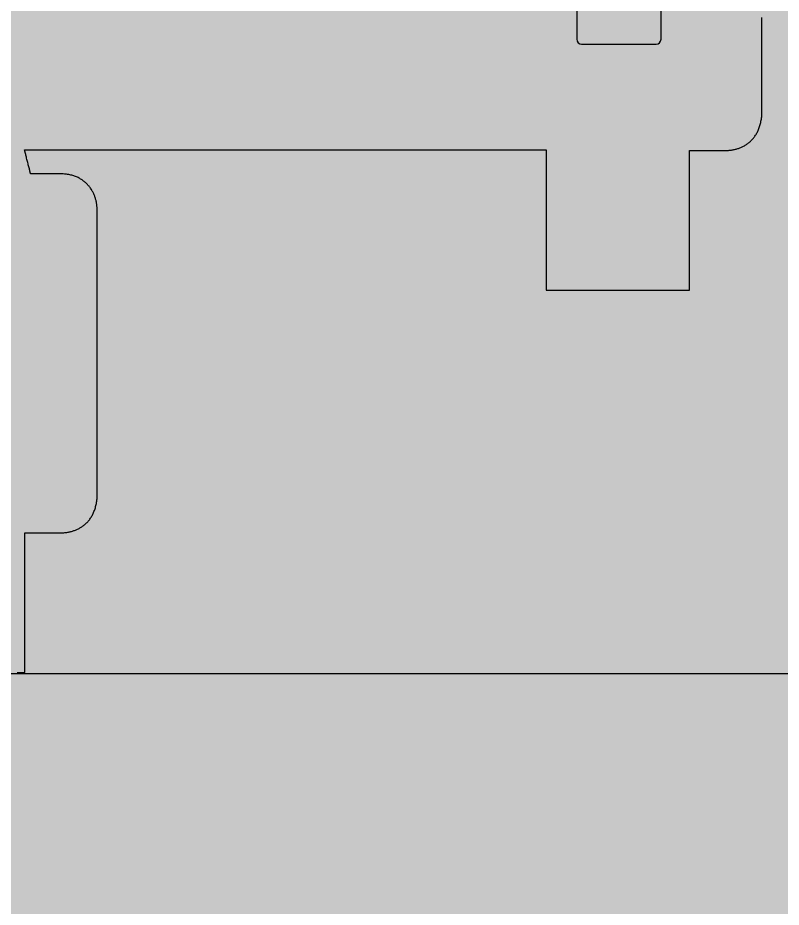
# Model space of a CAD drawing. Header units: millimetres. Extents: x 270.5 to 330.6, y -5.3 to 60.6.
# Drawn here: x 296.02 to 310.16, y 11.16 to 27.62 of the extents above; entities that cross this region are included whole.
import ezdxf

# ---------------------------------------------------------------- set-up
doc = ezdxf.new("R2010")
doc.units = ezdxf.units.MM
doc.layers.add('GSCOLORFILL', color=3, linetype='Continuous', lineweight=0)
doc.layers.add('GSDIMS', color=1, linetype='Continuous', lineweight=0)
for name, color, linetype in [('L18', 4, 'Continuous'), ('L25', 1, 'Continuous'), ('Layer 1', 7, 'Continuous'), ('Red Layer TWO', 240, 'Continuous'), ('Wipeout Frame & Hatch Boundary', 153, 'Continuous')]:
    doc.layers.add(name, color=color, linetype=linetype)

# ---------------------------------------------------------------- blocks, each defined once
blk = doc.blocks.new('*U3')
at = {"layer": 'GSCOLORFILL', "true_color": 0xfedb00, "transparency": 33554687}
blk.add_hatch(color=40, dxfattribs=at).paths.add_polyline_path([(-300, -300), (300, -300), (300, 300), (-300, 300)])
blk = doc.blocks.new('3 Stacked Cars')
at = {"layer": 'Red Layer TWO'}
h = blk.add_hatch(color=256, dxfattribs=at)
h.dxf.hatch_style = 1
edge = h.paths.add_edge_path()
edge.add_spline(control_points=[(-304.8, -121.07), (-304.8, -121.07), (-304.8, -96.21), (-304.8, -96.21), (-304.8, -96.21), (-304.8, -95.71), (-305.2, -95.31), (-305.69, -95.31)], knot_values=[0.666668, 0.666668, 0.666668, 0.666668, 0.777778, 0.777778, 0.777778, 0.777778, 1, 1, 1, 1], degree=3, periodic=0)
edge.add_spline(control_points=[(-305.69, -95.31), (-305.69, -95.31), (-309.14, -95.31), (-312.59, -95.31)], knot_values=[0, 0, 0, 0, 0.055556, 0.055556, 0.055556, 0.055556], degree=3, periodic=0)
edge.add_spline(control_points=[(-312.59, -95.31), (-316.05, -95.31), (-319.5, -95.31), (-319.5, -95.31), (-319.5, -95.31), (-319.5, -95.31), (-319.5, -95.31), (-319.5, -95.31)], knot_values=[0.055556, 0.055556, 0.055556, 0.055556, 0.111111, 0.111111, 0.111111, 0.111111, 0.111112, 0.111112, 0.111112, 0.111112], degree=3, periodic=0)
edge.add_spline(control_points=[(-319.5, -95.31), (-319.99, -95.31), (-320.39, -95.71), (-320.39, -96.21), (-320.39, -96.21), (-320.39, -96.21), (-320.39, -96.21), (-320.39, -96.21)], knot_values=[0.111112, 0.111112, 0.111112, 0.111112, 0.222222, 0.222222, 0.222222, 0.222222, 0.222223, 0.222223, 0.222223, 0.222223], degree=3, periodic=0)
edge.add_spline(control_points=[(-320.39, -96.21), (-320.39, -96.21), (-320.39, -121.07), (-320.39, -121.07), (-320.39, -121.07), (-320.39, -121.07), (-320.39, -121.07), (-320.39, -121.07)], knot_values=[0.222223, 0.222223, 0.222223, 0.222223, 0.333333, 0.333333, 0.333333, 0.333333, 0.333334, 0.333334, 0.333334, 0.333334], degree=3, periodic=0)
edge.add_spline(control_points=[(-320.39, -121.07), (-320.39, -121.56), (-319.99, -121.96), (-319.5, -121.96), (-319.5, -121.96), (-319.5, -121.96), (-319.5, -121.96), (-319.5, -121.96)], knot_values=[0.333334, 0.333334, 0.333334, 0.333334, 0.444444, 0.444444, 0.444444, 0.444444, 0.444446, 0.444446, 0.444446, 0.444446], degree=3, periodic=0)
edge.add_spline(control_points=[(-319.5, -121.96), (-319.5, -121.96), (-305.69, -121.96), (-305.69, -121.96), (-305.69, -121.96), (-305.69, -121.96), (-305.69, -121.96), (-305.69, -121.96)], knot_values=[0.444446, 0.444446, 0.444446, 0.444446, 0.555556, 0.555556, 0.555556, 0.555556, 0.555557, 0.555557, 0.555557, 0.555557], degree=3, periodic=0)
edge.add_spline(control_points=[(-305.69, -121.96), (-305.2, -121.96), (-304.8, -121.56), (-304.8, -121.07), (-304.8, -121.07), (-304.8, -121.07), (-304.8, -121.07), (-304.8, -121.07)], knot_values=[0.555557, 0.555557, 0.555557, 0.555557, 0.666667, 0.666667, 0.666667, 0.666667, 0.666668, 0.666668, 0.666668, 0.666668], degree=3, periodic=0)
edge = h.paths.add_edge_path()
edge.add_spline(control_points=[(-171.96, -121.07), (-171.96, -121.07), (-171.96, -121.07), (-171.96, -121.07), (-171.96, -121.07), (-171.96, -121.07), (-171.96, -96.21), (-171.96, -96.21)], knot_values=[0.222223, 0.222223, 0.222223, 0.222223, 0.222224, 0.222224, 0.222224, 0.222224, 0.333334, 0.333334, 0.333334, 0.333334], degree=3, periodic=0)
edge.add_spline(control_points=[(-171.96, -96.21), (-171.96, -96.21), (-171.96, -96.21), (-171.96, -96.21), (-171.96, -96.21), (-171.96, -95.71), (-172.36, -95.31), (-172.86, -95.31)], knot_values=[0.111112, 0.111112, 0.111112, 0.111112, 0.111113, 0.111113, 0.111113, 0.111113, 0.222223, 0.222223, 0.222223, 0.222223], degree=3, periodic=0)
edge.add_spline(control_points=[(-172.86, -95.31), (-172.86, -95.31), (-172.86, -95.31), (-172.86, -95.31), (-172.86, -95.31), (-172.86, -95.31), (-176.31, -95.31), (-179.76, -95.31)], knot_values=[0.055556, 0.055556, 0.055556, 0.055556, 0.055557, 0.055557, 0.055557, 0.055557, 0.111112, 0.111112, 0.111112, 0.111112], degree=3, periodic=0)
edge.add_spline(control_points=[(-179.76, -95.31), (-183.21, -95.31), (-186.66, -95.31), (-186.66, -95.31)], knot_values=[0, 0, 0, 0, 0.055556, 0.055556, 0.055556, 0.055556], degree=3, periodic=0)
edge.add_spline(control_points=[(-186.66, -95.31), (-187.15, -95.31), (-187.56, -95.71), (-187.56, -96.21), (-187.56, -96.21), (-187.56, -96.21), (-187.56, -121.07), (-187.56, -121.07)], knot_values=[0.666668, 0.666668, 0.666668, 0.666668, 0.88889, 0.88889, 0.88889, 0.88889, 1, 1, 1, 1], degree=3, periodic=0)
edge.add_spline(control_points=[(-187.56, -121.07), (-187.56, -121.07), (-187.56, -121.07), (-187.56, -121.07), (-187.56, -121.07), (-187.56, -121.56), (-187.15, -121.96), (-186.66, -121.96)], knot_values=[0.555557, 0.555557, 0.555557, 0.555557, 0.555558, 0.555558, 0.555558, 0.555558, 0.666668, 0.666668, 0.666668, 0.666668], degree=3, periodic=0)
edge.add_spline(control_points=[(-186.66, -121.96), (-186.66, -121.96), (-186.66, -121.96), (-186.66, -121.96), (-186.66, -121.96), (-186.66, -121.96), (-172.86, -121.96), (-172.86, -121.96)], knot_values=[0.444446, 0.444446, 0.444446, 0.444446, 0.444447, 0.444447, 0.444447, 0.444447, 0.555557, 0.555557, 0.555557, 0.555557], degree=3, periodic=0)
edge.add_spline(control_points=[(-172.86, -121.96), (-172.86, -121.96), (-172.86, -121.96), (-172.86, -121.96), (-172.86, -121.96), (-172.36, -121.96), (-171.96, -121.56), (-171.96, -121.07)], knot_values=[0.333334, 0.333334, 0.333334, 0.333334, 0.333336, 0.333336, 0.333336, 0.333336, 0.444446, 0.444446, 0.444446, 0.444446], degree=3, periodic=0)
edge = h.paths.add_edge_path()
edge.add_spline(control_points=[(-48.87, -50.3), (-48.87, -50.3), (-48.87, -50.3), (-48.87, -50.3), (-48.87, -50.3), (-48.87, -50.3), (-48.87, -25.43), (-48.87, -25.43)], knot_values=[0.222223, 0.222223, 0.222223, 0.222223, 0.222224, 0.222224, 0.222224, 0.222224, 0.333334, 0.333334, 0.333334, 0.333334], degree=3, periodic=0)
edge.add_spline(control_points=[(-48.87, -25.43), (-48.87, -25.43), (-48.87, -25.43), (-48.87, -25.43), (-48.87, -25.43), (-48.87, -24.94), (-49.27, -24.54), (-49.77, -24.54)], knot_values=[0.111112, 0.111112, 0.111112, 0.111112, 0.111113, 0.111113, 0.111113, 0.111113, 0.222223, 0.222223, 0.222223, 0.222223], degree=3, periodic=0)
edge.add_spline(control_points=[(-49.77, -24.54), (-49.77, -24.54), (-49.77, -24.54), (-49.77, -24.54), (-49.77, -24.54), (-49.77, -24.54), (-53.22, -24.54), (-56.67, -24.54)], knot_values=[0.055556, 0.055556, 0.055556, 0.055556, 0.055557, 0.055557, 0.055557, 0.055557, 0.111112, 0.111112, 0.111112, 0.111112], degree=3, periodic=0)
edge.add_spline(control_points=[(-56.67, -24.54), (-60.12, -24.54), (-63.57, -24.54), (-63.57, -24.54)], knot_values=[0, 0, 0, 0, 0.055556, 0.055556, 0.055556, 0.055556], degree=3, periodic=0)
edge.add_spline(control_points=[(-63.57, -24.54), (-64.07, -24.54), (-64.47, -24.94), (-64.47, -25.43), (-64.47, -25.43), (-64.47, -25.43), (-64.47, -50.3), (-64.47, -50.3)], knot_values=[0.666668, 0.666668, 0.666668, 0.666668, 0.88889, 0.88889, 0.88889, 0.88889, 1, 1, 1, 1], degree=3, periodic=0)
edge.add_spline(control_points=[(-64.47, -50.3), (-64.47, -50.3), (-64.47, -50.3), (-64.47, -50.3), (-64.47, -50.3), (-64.47, -50.79), (-64.07, -51.19), (-63.57, -51.19)], knot_values=[0.555557, 0.555557, 0.555557, 0.555557, 0.555558, 0.555558, 0.555558, 0.555558, 0.666668, 0.666668, 0.666668, 0.666668], degree=3, periodic=0)
edge.add_spline(control_points=[(-63.57, -51.19), (-63.57, -51.19), (-63.57, -51.19), (-63.57, -51.19), (-63.57, -51.19), (-63.57, -51.19), (-49.77, -51.19), (-49.77, -51.19)], knot_values=[0.444446, 0.444446, 0.444446, 0.444446, 0.444447, 0.444447, 0.444447, 0.444447, 0.555557, 0.555557, 0.555557, 0.555557], degree=3, periodic=0)
edge.add_spline(control_points=[(-49.77, -51.19), (-49.77, -51.19), (-49.77, -51.19), (-49.77, -51.19), (-49.77, -51.19), (-49.28, -51.19), (-48.87, -50.79), (-48.87, -50.3)], knot_values=[0.333334, 0.333334, 0.333334, 0.333334, 0.333336, 0.333336, 0.333336, 0.333336, 0.444446, 0.444446, 0.444446, 0.444446], degree=3, periodic=0)
edge = h.paths.add_edge_path()
edge.add_spline(control_points=[(74.21, 20.48), (74.21, 20.48), (74.22, 20.48), (74.22, 20.48), (74.22, 20.48), (74.22, 20.48), (74.22, 45.34), (74.22, 45.34)], knot_values=[0.222223, 0.222223, 0.222223, 0.222223, 0.222224, 0.222224, 0.222224, 0.222224, 0.333334, 0.333334, 0.333334, 0.333334], degree=3, periodic=0)
edge.add_spline(control_points=[(74.22, 45.34), (74.22, 45.34), (74.22, 45.34), (74.22, 45.34), (74.22, 45.34), (74.22, 45.83), (73.81, 46.23), (73.32, 46.23)], knot_values=[0.111112, 0.111112, 0.111112, 0.111112, 0.111113, 0.111113, 0.111113, 0.111113, 0.222223, 0.222223, 0.222223, 0.222223], degree=3, periodic=0)
edge.add_spline(control_points=[(73.32, 46.23), (73.32, 46.23), (73.32, 46.23), (73.32, 46.23), (73.32, 46.23), (73.32, 46.23), (69.87, 46.23), (66.42, 46.23)], knot_values=[0.055556, 0.055556, 0.055556, 0.055556, 0.055557, 0.055557, 0.055557, 0.055557, 0.111112, 0.111112, 0.111112, 0.111112], degree=3, periodic=0)
edge.add_spline(control_points=[(66.42, 46.23), (62.97, 46.23), (59.52, 46.23), (59.52, 46.23)], knot_values=[0, 0, 0, 0, 0.055556, 0.055556, 0.055556, 0.055556], degree=3, periodic=0)
edge.add_spline(control_points=[(59.52, 46.23), (59.02, 46.23), (58.62, 45.83), (58.62, 45.34), (58.62, 45.34), (58.62, 45.34), (58.62, 20.48), (58.62, 20.48)], knot_values=[0.666668, 0.666668, 0.666668, 0.666668, 0.88889, 0.88889, 0.88889, 0.88889, 1, 1, 1, 1], degree=3, periodic=0)
edge.add_spline(control_points=[(58.62, 20.48), (58.62, 20.48), (58.62, 20.48), (58.62, 20.48), (58.62, 20.48), (58.62, 19.98), (59.02, 19.58), (59.52, 19.58)], knot_values=[0.555557, 0.555557, 0.555557, 0.555557, 0.555558, 0.555558, 0.555558, 0.555558, 0.666668, 0.666668, 0.666668, 0.666668], degree=3, periodic=0)
edge.add_spline(control_points=[(59.52, 19.58), (59.52, 19.58), (59.52, 19.58), (59.52, 19.58), (59.52, 19.58), (59.52, 19.58), (73.32, 19.58), (73.32, 19.58)], knot_values=[0.444446, 0.444446, 0.444446, 0.444446, 0.444447, 0.444447, 0.444447, 0.444447, 0.555557, 0.555557, 0.555557, 0.555557], degree=3, periodic=0)
edge.add_spline(control_points=[(73.32, 19.58), (73.32, 19.58), (73.32, 19.58), (73.32, 19.58), (73.32, 19.58), (73.81, 19.58), (74.21, 19.98), (74.21, 20.48)], knot_values=[0.333334, 0.333334, 0.333334, 0.333334, 0.333336, 0.333336, 0.333336, 0.333336, 0.444446, 0.444446, 0.444446, 0.444446], degree=3, periodic=0)
at = {"layer": 'L25'}
blk.add_lwpolyline([(-168.11, -167.52), (-167.97, -167.52), (-167.83, -167.52), (-167.7, -167.52), (-167.58, -167.52), (-167.46, -167.52), (-167.35, -167.52), (-167.25, -167.52), (-167.16, -167.52), (-167.07, -167.52), (-166.99, -167.52), (-166.92, -167.52), (-166.86, -167.52), (-166.81, -167.52), (-166.77, -167.52), (-166.73, -167.52), (-166.71, -167.52), (-166.69, -167.52), (-166.68, -167.52), (-166.68, -167.52), (-166.68, -167.51), (-166.68, -167.49), (-166.68, -167.46), (-166.68, -167.43), (-166.68, -167.38), (-166.68, -167.33), (-166.68, -167.27), (-166.68, -167.2), (-166.68, -167.12), (-166.68, -167.03), (-166.68, -166.94), (-166.68, -166.84), (-166.68, -166.73), (-166.68, -166.61), (-166.68, -166.49), (-166.68, -166.36), (-166.68, -166.22), (-166.68, -166.08), (-166.68, -165.93), (-166.68, -165.77), (-166.68, -165.61), (-166.68, -165.44), (-166.68, -165.27), (-166.68, -165.09), (-166.68, -164.9), (-166.68, -164.71), (-166.68, -164.51), (-166.68, -164.31), (-166.68, -164.1), (-166.68, -163.89), (-166.68, -163.67), (-166.68, -163.45), (-166.68, -163.22), (-166.68, -162.99), (-166.68, -162.75), (-166.68, -162.51), (-166.68, -162.27), (-166.68, -162.02), (-166.68, -161.77), (-166.68, -161.52), (-166.68, -161.26), (-166.68, -161), (-166.68, -160.73), (-166.68, -160.47), (-166.68, -160.19), (-166.68, -159.92), (-166.68, -159.37), (-166.68, -158.8), (-166.68, -158.23), (-166.68, -157.65), (-166.68, -157.07), (-166.68, -156.48), (-166.68, -155.29), (-166.68, -154.1), (-166.68, -152.91), (-166.68, -152.32), (-166.68, -151.73), (-166.68, -151.15), (-166.68, -150.58), (-166.68, -150.01), (-166.68, -149.45), (-166.68, -149.18), (-166.68, -148.91), (-166.68, -148.64), (-166.68, -148.37), (-166.68, -148.11), (-166.68, -147.85), (-166.68, -147.59), (-166.68, -147.34), (-166.68, -147.09), (-166.68, -146.84), (-166.68, -146.6), (-166.68, -146.36), (-166.68, -146.12), (-166.68, -145.89), (-166.68, -145.67), (-166.68, -145.45), (-166.68, -145.23), (-166.68, -145.02), (-166.68, -144.81), (-166.68, -144.61), (-166.68, -144.42), (-166.68, -144.23), (-166.68, -144.04), (-166.68, -143.86), (-166.68, -143.69), (-166.68, -143.52), (-166.68, -143.36), (-166.68, -143.21), (-166.68, -143.06), (-166.68, -142.92), (-166.68, -142.78), (-166.68, -142.66), (-166.68, -142.54), (-166.68, -142.42), (-166.68, -142.32), (-166.68, -142.22), (-166.68, -142.13), (-166.68, -142.04), (-166.68, -141.97), (-166.68, -141.9), (-166.68, -141.84), (-166.68, -141.79), (-166.68, -141.74), (-166.68, -141.71), (-166.68, -141.68), (-166.68, -141.67), (-166.68, -141.66), (-166.68, -141.66), (-166.67, -141.66), (-166.65, -141.66), (-166.63, -141.66), (-166.59, -141.66), (-166.55, -141.66), (-166.5, -141.66), (-166.44, -141.66), (-166.38, -141.66), (-166.3, -141.66), (-166.22, -141.66), (-166.14, -141.66), (-166.04, -141.66), (-165.95, -141.66), (-165.84, -141.66), (-165.73, -141.66), (-165.62, -141.66), (-165.5, -141.66), (-165.37, -141.66), (-165.24, -141.66), (-165.11, -141.66), (-164.98, -141.66), (-164.84, -141.66), (-164.69, -141.66), (-164.55, -141.66), (-164.25, -141.66), (-163.95, -141.66), (-163.33, -141.66), (-162.71, -141.66), (-162.4, -141.66), (-162.1, -141.66), (-161.82, -141.66), (-161.67, -141.66), (-161.54, -141.66), (-161.4, -141.66), (-161.27, -141.66), (-161.15, -141.66), (-161.03, -141.66), (-160.91, -141.66), (-160.8, -141.66), (-160.69, -141.66), (-160.59, -141.66), (-160.5, -141.66), (-160.41, -141.66), (-160.32, -141.66), (-160.25, -141.66), (-160.18, -141.66), (-160.12, -141.66), (-160.06, -141.66), (-160.02, -141.66), (-159.98, -141.66), (-159.95, -141.66), (-159.93, -141.66), (-159.92, -141.66), (-159.92, -141.66), (-159.92, -141.66), (-159.92, -141.66), (-159.91, -141.66), (-159.88, -141.66), (-159.73, -141.65), (-159.59, -141.65), (-159.45, -141.64), (-159.31, -141.62), (-159.16, -141.61), (-159.02, -141.59), (-158.88, -141.57), (-158.73, -141.55), (-158.59, -141.52), (-158.45, -141.49), (-158.3, -141.46), (-158.16, -141.42), (-158.02, -141.39), (-157.88, -141.35), (-157.74, -141.3), (-157.6, -141.25), (-157.46, -141.2), (-157.32, -141.15), (-157.18, -141.09), (-157.04, -141.03), (-156.91, -140.97), (-156.77, -140.9), (-156.64, -140.83), (-156.51, -140.76), (-156.37, -140.68), (-156.25, -140.6), (-156.12, -140.52), (-155.99, -140.43), (-155.87, -140.34), (-155.74, -140.25), (-155.62, -140.15), (-155.51, -140.05), (-155.39, -139.94), (-155.27, -139.83), (-155.16, -139.72), (-155.05, -139.6), (-154.95, -139.48), (-154.84, -139.36), (-154.74, -139.23), (-154.64, -139.1), (-154.54, -138.96), (-154.45, -138.82), (-154.36, -138.68), (-154.27, -138.53), (-154.18, -138.37), (-154.1, -138.22), (-154.02, -138.06), (-153.95, -137.89), (-153.88, -137.72), (-153.81, -137.55), (-153.74, -137.37), (-153.68, -137.19), (-153.63, -137), (-153.57, -136.81), (-153.52, -136.62), (-153.48, -136.42), (-153.44, -136.21), (-153.4, -136), (-153.37, -135.79), (-153.34, -135.57), (-153.31, -135.35), (-153.3, -135.12), (-153.28, -134.89), (-153.27, -134.65), (-153.27, -134.53), (-153.27, -134.5), (-153.27, -134.48), (-153.27, -134.48), (-153.27, -134.48), (-153.27, -134.47), (-153.27, -134.47), (-153.27, -134.45), (-153.27, -134.44), (-153.27, -134.42), (-153.27, -134.39), (-153.27, -134.36), (-153.27, -134.33), (-153.27, -134.29), (-153.27, -134.24), (-153.27, -134.2), (-153.27, -134.14), (-153.27, -134.09), (-153.27, -134.03), (-153.27, -133.96), (-153.27, -133.89), (-153.27, -133.82), (-153.27, -133.75), (-153.27, -133.66), (-153.27, -133.58), (-153.27, -133.49), (-153.27, -133.4), (-153.27, -133.3), (-153.27, -133.2), (-153.27, -133.1), (-153.27, -132.99), (-153.27, -132.88), (-153.27, -132.76), (-153.27, -132.64), (-153.27, -132.52), (-153.27, -132.4), (-153.27, -132.27), (-153.27, -132.13), (-153.27, -132), (-153.27, -131.86), (-153.27, -131.71), (-153.27, -131.57), (-153.27, -131.42), (-153.27, -131.26), (-153.27, -131.11), (-153.27, -130.95), (-153.27, -130.78), (-153.27, -130.62), (-153.27, -130.45), (-153.27, -130.27), (-153.27, -130.1), (-153.27, -129.92), (-153.27, -129.74), (-153.27, -129.55), (-153.27, -129.37), (-153.27, -129.18), (-153.27, -128.98), (-153.27, -128.79), (-153.27, -128.59), (-153.27, -128.39), (-153.27, -128.18), (-153.27, -127.98), (-153.27, -127.56), (-153.27, -127.13), (-153.27, -126.68), (-153.27, -126.23), (-153.28, -125.77), (-153.28, -125.3), (-153.28, -124.83), (-153.28, -124.34), (-153.28, -123.85), (-153.28, -123.34), (-153.28, -122.83), (-153.28, -122.32), (-153.28, -121.79), (-153.28, -121.26), (-153.28, -120.72), (-153.28, -120.18), (-153.28, -119.63), (-153.28, -119.08), (-153.28, -118.52), (-153.28, -117.95), (-153.28, -117.38), (-153.28, -116.81), (-153.29, -116.23), (-153.29, -115.64), (-153.29, -115.06), (-153.29, -114.47), (-153.29, -113.88), (-153.29, -113.28), (-153.29, -112.09), (-153.29, -110.88), (-153.29, -109.67), (-153.29, -108.46), (-153.3, -106.04), (-153.3, -104.83), (-153.3, -103.63), (-153.3, -102.44), (-153.3, -101.84), (-153.3, -101.26), (-153.3, -100.67), (-153.3, -100.09), (-153.3, -99.51), (-153.3, -98.94), (-153.3, -98.37), (-153.31, -97.8), (-153.31, -97.24), (-153.31, -96.69), (-153.31, -96.14), (-153.31, -95.6), (-153.31, -95.06), (-153.31, -94.53), (-153.31, -94.01), (-153.31, -93.49), (-153.31, -92.98), (-153.31, -92.48), (-153.31, -91.98), (-153.31, -91.5), (-153.31, -91.02), (-153.31, -90.55), (-153.31, -90.1), (-153.31, -89.65), (-153.31, -89.21), (-153.31, -88.78), (-153.32, -88.36), (-153.32, -88.15), (-153.32, -87.95), (-153.32, -87.75), (-153.32, -87.55), (-153.32, -87.35), (-153.32, -87.16), (-153.32, -86.97), (-153.32, -86.78), (-153.32, -86.6), (-153.32, -86.42), (-153.32, -86.24), (-153.32, -86.07), (-153.32, -85.89), (-153.32, -85.73), (-153.32, -85.56), (-153.32, -85.4), (-153.32, -85.24), (-153.32, -85.08), (-153.32, -84.93), (-153.32, -84.78), (-153.32, -84.63), (-153.32, -84.49), (-153.32, -84.35), (-153.32, -84.22), (-153.32, -84.08), (-153.32, -83.95), (-153.32, -83.83), (-153.32, -83.71), (-153.32, -83.59), (-153.32, -83.48), (-153.32, -83.36), (-153.32, -83.26), (-153.32, -83.15), (-153.32, -83.06), (-153.32, -82.96), (-153.32, -82.87), (-153.32, -82.78), (-153.32, -82.7), (-153.32, -82.62), (-153.32, -82.54), (-153.32, -82.47), (-153.32, -82.4), (-153.32, -82.34), (-153.32, -82.28), (-153.32, -82.22), (-153.32, -82.17), (-153.32, -82.13), (-153.32, -82.08), (-153.32, -82.05), (-153.32, -82.01), (-153.32, -81.98), (-153.32, -81.96), (-153.32, -81.94), (-153.32, -81.92), (-153.32, -81.91), (-153.32, -81.9), (-153.32, -81.9), (-153.32, -81.87), (-153.32, -81.74), (-153.32, -81.62), (-153.32, -81.49), (-153.32, -81.36), (-153.33, -81.23), (-153.34, -81.09), (-153.36, -80.96), (-153.37, -80.83), (-153.39, -80.69), (-153.41, -80.56), (-153.44, -80.42), (-153.47, -80.28), (-153.5, -80.15), (-153.53, -80.01), (-153.57, -79.87), (-153.61, -79.74), (-153.65, -79.6), (-153.7, -79.46), (-153.75, -79.33), (-153.8, -79.19), (-153.86, -79.06), (-153.92, -78.92), (-153.98, -78.79), (-154.05, -78.66), (-154.11, -78.52), (-154.19, -78.39), (-154.26, -78.26), (-154.34, -78.13), (-154.42, -78.01), (-154.51, -77.88), (-154.6, -77.76), (-154.69, -77.63), (-154.79, -77.51), (-154.89, -77.4), (-154.99, -77.28), (-155.09, -77.16), (-155.2, -77.05), (-155.32, -76.94), (-155.44, -76.83), (-155.56, -76.73), (-155.68, -76.63), (-155.81, -76.53), (-155.94, -76.43), (-156.07, -76.33), (-156.21, -76.24), (-156.36, -76.16), (-156.5, -76.07), (-156.65, -75.99), (-156.81, -75.91), (-156.96, -75.84), (-157.13, -75.77), (-157.29, -75.7), (-157.46, -75.64), (-157.63, -75.58), (-157.81, -75.52), (-157.99, -75.47), (-158.18, -75.43), (-158.37, -75.38), (-158.56, -75.35), (-158.76, -75.31), (-158.96, -75.29), (-159.16, -75.26), (-159.37, -75.24), (-159.59, -75.23), (-159.7, -75.23), (-159.75, -75.22), (-159.75, -75.22), (-159.76, -75.22), (-159.77, -75.22), (-159.79, -75.22), (-159.82, -75.22), (-159.86, -75.22), (-159.9, -75.22), (-159.95, -75.22), (-160.01, -75.22), (-160.07, -75.22), (-160.14, -75.22), (-160.22, -75.22), (-160.3, -75.22), (-160.38, -75.22), (-160.47, -75.22), (-160.57, -75.22), (-160.67, -75.22), (-160.77, -75.22), (-160.88, -75.22), (-160.99, -75.22), (-161.1, -75.22), (-161.22, -75.22), (-161.34, -75.22), (-161.59, -75.22), (-161.85, -75.22), (-162.11, -75.22), (-162.65, -75.22), (-163.19, -75.22), (-163.45, -75.22), (-163.71, -75.22), (-163.96, -75.22), (-164.09, -75.22), (-164.2, -75.22), (-164.32, -75.22), (-164.43, -75.22), (-164.54, -75.22), (-164.65, -75.22), (-164.75, -75.22), (-164.85, -75.22), (-164.94, -75.22), (-165.03, -75.22), (-165.11, -75.22), (-165.19, -75.22), (-165.26, -75.22), (-165.33, -75.22), (-165.39, -75.22), (-165.44, -75.22), (-165.49, -75.22), (-165.53, -75.22), (-165.56, -75.22), (-165.59, -75.22), (-165.61, -75.22), (-165.62, -75.22), (-165.62, -75.22), (-165.62, -75.22), (-165.62, -75.21), (-165.63, -75.19), (-165.63, -75.17), (-165.64, -75.14), (-165.65, -75.11), (-165.66, -75.07), (-165.67, -75.03), (-165.68, -74.98), (-165.69, -74.93), (-165.71, -74.87), (-165.72, -74.81), (-165.74, -74.75), (-165.76, -74.68), (-165.77, -74.61), (-165.79, -74.53), (-165.81, -74.45), (-165.83, -74.37), (-165.85, -74.29), (-165.9, -74.11), (-165.94, -73.93), (-165.99, -73.73), (-166.04, -73.54), (-166.09, -73.33), (-166.14, -73.13), (-166.25, -72.72), (-166.3, -72.52), (-166.35, -72.32), (-166.4, -72.12), (-166.44, -71.94), (-166.49, -71.76), (-166.51, -71.67), (-166.53, -71.59), (-166.55, -71.51), (-166.57, -71.43), (-166.59, -71.36), (-166.61, -71.29), (-166.62, -71.22), (-166.64, -71.16), (-166.65, -71.1), (-166.67, -71.04), (-166.68, -70.99), (-166.69, -70.95), (-166.7, -70.91), (-166.71, -70.87), (-166.72, -70.84), (-166.73, -70.82), (-166.73, -70.8), (-166.73, -70.78), (-166.74, -70.77), (-166.74, -70.77), (-166.74, -70.77), (-166.73, -70.77), (-166.72, -70.77), (-166.71, -70.77), (-166.69, -70.77), (-166.67, -70.77), (-166.65, -70.77), (-166.62, -70.77), (-166.59, -70.77), (-166.55, -70.77), (-166.51, -70.77), (-166.47, -70.77), (-166.43, -70.77), (-166.38, -70.77), (-166.32, -70.77), (-166.27, -70.77), (-166.21, -70.77), (-166.15, -70.77), (-166.08, -70.77), (-166.01, -70.77), (-165.94, -70.77), (-165.86, -70.77), (-165.78, -70.77), (-165.7, -70.77), (-165.61, -70.77), (-165.53, -70.77), (-165.43, -70.77), (-165.34, -70.77), (-165.24, -70.77), (-165.14, -70.77), (-165.04, -70.77), (-164.93, -70.77), (-164.82, -70.77), (-164.71, -70.77), (-164.59, -70.77), (-164.47, -70.77), (-164.35, -70.77), (-164.23, -70.77), (-164.1, -70.77), (-163.97, -70.77), (-163.84, -70.77), (-163.7, -70.77), (-163.57, -70.77), (-163.28, -70.77), (-162.99, -70.77), (-162.69, -70.77), (-162.38, -70.77), (-162.06, -70.77), (-161.72, -70.77), (-161.38, -70.77), (-161.04, -70.77), (-160.68, -70.77), (-160.31, -70.77), (-159.94, -70.77), (-159.56, -70.77), (-159.17, -70.77), (-158.78, -70.77), (-158.37, -70.77), (-157.96, -70.77), (-157.55, -70.77), (-157.12, -70.77), (-156.7, -70.77), (-156.26, -70.77), (-155.82, -70.77), (-155.38, -70.77), (-154.92, -70.77), (-154.47, -70.77), (-154.01, -70.77), (-153.54, -70.77), (-153.08, -70.77), (-152.6, -70.77), (-152.13, -70.77), (-151.65, -70.77), (-151.16, -70.77), (-150.68, -70.77), (-150.19, -70.77), (-149.2, -70.77), (-148.21, -70.77), (-147.21, -70.77), (-145.2, -70.77), (-143.19, -70.77), (-142.19, -70.77), (-141.19, -70.77), (-140.2, -70.77), (-139.22, -70.77), (-138.73, -70.77), (-138.25, -70.77), (-137.77, -70.77), (-137.29, -70.77), (-136.82, -70.77), (-136.35, -70.77), (-135.88, -70.77), (-135.42, -70.77), (-134.96, -70.77), (-134.51, -70.77), (-134.07, -70.77), (-133.63, -70.77), (-133.19, -70.77), (-132.76, -70.77), (-132.34, -70.77), (-131.92, -70.77), (-131.51, -70.77), (-131.11, -70.77), (-130.71, -70.77), (-130.32, -70.77), (-129.94, -70.77), (-129.56, -70.77), (-129.2, -70.77), (-128.84, -70.77), (-128.49, -70.77), (-128.15, -70.77), (-127.82, -70.77), (-127.49, -70.77), (-127.18, -70.77), (-126.88, -70.77), (-126.58, -70.77), (-126.3, -70.77), (-126.16, -70.77), (-126.02, -70.77), (-125.89, -70.77), (-125.76, -70.77), (-125.63, -70.77), (-125.51, -70.77), (-125.39, -70.77), (-125.27, -70.77), (-125.15, -70.77), (-125.04, -70.77), (-124.93, -70.77), (-124.82, -70.77), (-124.71, -70.77), (-124.61, -70.77), (-124.51, -70.77), (-124.42, -70.77), (-124.33, -70.77), (-124.24, -70.77), (-124.15, -70.77), (-124.07, -70.77), (-123.99, -70.77), (-123.91, -70.77), (-123.84, -70.77), (-123.76, -70.77), (-123.7, -70.77), (-123.63, -70.77), (-123.57, -70.77), (-123.52, -70.77), (-123.46, -70.77), (-123.41, -70.77), (-123.37, -70.77), (-123.32, -70.77), (-123.28, -70.77), (-123.25, -70.77), (-123.21, -70.77), (-123.19, -70.77), (-123.16, -70.77), (-123.14, -70.77), (-123.12, -70.77), (-123.11, -70.77), (-123.1, -70.77), (-123.09, -70.77), (-123.09, -70.77), (-123.08, -70.77), (-123.07, -70.77), (-123.06, -70.77), (-123.04, -70.77), (-123.02, -70.77), (-123, -70.77), (-122.97, -70.77), (-122.93, -70.77), (-122.9, -70.77), (-122.86, -70.77), (-122.81, -70.77), (-122.77, -70.77), (-122.71, -70.77), (-122.66, -70.77), (-122.6, -70.77), (-122.54, -70.77), (-122.47, -70.77), (-122.4, -70.77), (-122.33, -70.77), (-122.26, -70.77), (-122.18, -70.77), (-122.09, -70.77), (-122.01, -70.77), (-121.92, -70.77), (-121.82, -70.77), (-121.73, -70.77), (-121.63, -70.77), (-121.53, -70.77), (-121.42, -70.77), (-121.31, -70.77), (-121.2, -70.77), (-121.09, -70.77), (-120.97, -70.77), (-120.85, -70.77), (-120.72, -70.77), (-120.6, -70.77), (-120.47, -70.77), (-120.33, -70.77), (-120.2, -70.77), (-120.06, -70.77), (-119.92, -70.77), (-119.78, -70.77), (-119.63, -70.77), (-119.48, -70.77), (-119.33, -70.77), (-119.17, -70.77), (-118.86, -70.77), (-118.53, -70.77), (-118.19, -70.77), (-117.85, -70.77), (-117.49, -70.77), (-117.13, -70.77), (-116.75, -70.77), (-116.37, -70.77), (-115.98, -70.77), (-115.58, -70.77), (-115.17, -70.77), (-114.76, -70.77), (-114.34, -70.77), (-113.91, -70.77), (-113.47, -70.77), (-113.03, -70.77), (-112.58, -70.77), (-112.13, -70.77), (-111.66, -70.77), (-111.2, -70.77), (-110.73, -70.77), (-110.25, -70.77), (-109.77, -70.77), (-109.28, -70.77), (-108.79, -70.77), (-108.29, -70.77), (-107.79, -70.77), (-107.29, -70.77), (-106.79, -70.77), (-106.28, -70.77), (-105.76, -70.77), (-104.73, -70.77), (-103.69, -70.77), (-102.64, -70.77), (-101.59, -70.77), (-99.48, -70.77), (-98.43, -70.77), (-97.38, -70.77), (-96.33, -70.77), (-95.3, -70.77), (-94.27, -70.77), (-93.76, -70.77), (-93.25, -70.77), (-92.75, -70.77), (-92.25, -70.77), (-91.75, -70.77), (-91.26, -70.77), (-90.77, -70.77), (-90.29, -70.77), (-89.81, -70.77), (-89.34, -70.77), (-88.87, -70.77), (-88.41, -70.77), (-87.95, -70.77), (-87.5, -70.77), (-87.06, -70.77), (-86.62, -70.77), (-86.19, -70.77), (-85.77, -70.77), (-85.35, -70.77), (-84.94, -70.77), (-84.54, -70.77), (-84.15, -70.77), (-83.76, -70.77), (-83.39, -70.77), (-83.02, -70.77), (-82.66, -70.77), (-82.32, -70.77), (-81.98, -70.77), (-81.65, -70.77), (-81.33, -70.77), (-81.17, -70.77), (-81.02, -70.77), (-80.87, -70.77), (-80.72, -70.77), (-80.58, -70.77), (-80.44, -70.77), (-80.3, -70.77), (-80.16, -70.77), (-80.03, -70.77), (-79.89, -70.77), (-79.77, -70.77), (-79.64, -70.77), (-79.52, -70.77), (-79.4, -70.77), (-79.28, -70.77), (-79.17, -70.77), (-79.06, -70.77), (-78.95, -70.77), (-78.85, -70.77), (-78.75, -70.77), (-78.65, -70.77), (-78.56, -70.77), (-78.47, -70.77), (-78.38, -70.77), (-78.3, -70.77), (-78.22, -70.77), (-78.14, -70.77), (-78.06, -70.77), (-77.99, -70.77), (-77.93, -70.77), (-77.86, -70.77), (-77.8, -70.77), (-77.75, -70.77), (-77.69, -70.77), (-77.64, -70.77), (-77.6, -70.77), (-77.56, -70.77), (-77.52, -70.77), (-77.48, -70.77), (-77.45, -70.77), (-77.43, -70.77), (-77.4, -70.77), (-77.39, -70.77), (-77.37, -70.77), (-77.36, -70.77), (-77.35, -70.77), (-77.35, -70.77), (-77.35, -70.77), (-77.34, -70.77), (-77.33, -70.77), (-77.3, -70.77), (-77.26, -70.77), (-77.22, -70.77), (-77.17, -70.77), (-77.1, -70.77), (-77.04, -70.77), (-76.96, -70.77), (-76.87, -70.77), (-76.78, -70.77), (-76.68, -70.77), (-76.58, -70.77), (-76.47, -70.77), (-76.35, -70.77), (-76.23, -70.77), (-76.1, -70.77), (-75.97, -70.77), (-75.84, -70.77), (-75.7, -70.77), (-75.55, -70.77), (-75.4, -70.77), (-75.25, -70.77), (-75.1, -70.77), (-74.78, -70.77), (-74.46, -70.77), (-74.13, -70.77), (-73.8, -70.77), (-73.14, -70.77), (-72.81, -70.77), (-72.49, -70.77), (-72.34, -70.77), (-72.18, -70.77), (-72.03, -70.77), (-71.89, -70.77), (-71.74, -70.77), (-71.6, -70.77), (-71.47, -70.77), (-71.34, -70.77), (-71.21, -70.77), (-71.09, -70.77), (-70.98, -70.77), (-70.87, -70.77), (-70.77, -70.77), (-70.67, -70.77), (-70.58, -70.77), (-70.5, -70.77), (-70.43, -70.77), (-70.36, -70.77), (-70.3, -70.77), (-70.25, -70.77), (-70.21, -70.77), (-70.18, -70.77), (-70.16, -70.77), (-70.14, -70.77), (-70.14, -70.77), (-70.14, -70.78), (-70.14, -70.8), (-70.14, -70.82), (-70.14, -70.86), (-70.14, -70.9), (-70.14, -70.95), (-70.14, -71.01), (-70.14, -71.08), (-70.14, -71.16), (-70.14, -71.24), (-70.14, -71.33), (-70.14, -71.43), (-70.14, -71.54), (-70.14, -71.65), (-70.14, -71.77), (-70.14, -71.9), (-70.14, -72.04), (-70.14, -72.18), (-70.14, -72.33), (-70.14, -72.48), (-70.14, -72.64), (-70.14, -72.81), (-70.14, -72.99), (-70.14, -73.16), (-70.14, -73.35), (-70.14, -73.54), (-70.14, -73.74), (-70.14, -73.94), (-70.14, -74.15), (-70.14, -74.36), (-70.14, -74.57), (-70.14, -74.8), (-70.14, -75.02), (-70.14, -75.25), (-70.14, -75.49), (-70.14, -75.73), (-70.14, -75.97), (-70.14, -76.22), (-70.14, -76.47), (-70.14, -76.72), (-70.14, -76.98), (-70.14, -77.24), (-70.14, -77.51), (-70.14, -77.78), (-70.14, -78.05), (-70.14, -78.32), (-70.14, -78.88), (-70.14, -79.44), (-70.14, -80.01), (-70.14, -80.59), (-70.14, -81.18), (-70.14, -81.77), (-70.14, -82.37), (-70.14, -82.96), (-70.14, -84.16), (-70.14, -85.36), (-70.14, -85.95), (-70.14, -86.54), (-70.14, -87.12), (-70.14, -87.7), (-70.14, -88.27), (-70.14, -88.83), (-70.14, -89.39), (-70.14, -89.66), (-70.14, -89.93), (-70.14, -90.19), (-70.14, -90.45), (-70.14, -90.71), (-70.14, -90.97), (-70.14, -91.22), (-70.14, -91.47), (-70.14, -91.72), (-70.14, -91.96), (-70.14, -92.19), (-70.14, -92.43), (-70.14, -92.65), (-70.14, -92.88), (-70.14, -93.1), (-70.14, -93.31), (-70.14, -93.52), (-70.14, -93.72), (-70.14, -93.92), (-70.14, -94.11), (-70.14, -94.3), (-70.14, -94.48), (-70.14, -94.66), (-70.14, -94.83), (-70.14, -94.99), (-70.14, -95.15), (-70.14, -95.3), (-70.14, -95.44), (-70.14, -95.58), (-70.14, -95.71), (-70.14, -95.83), (-70.14, -95.95), (-70.14, -96.06), (-70.14, -96.16), (-70.14, -96.25), (-70.14, -96.34), (-70.14, -96.42), (-70.14, -96.49), (-70.14, -96.55), (-70.14, -96.61), (-70.14, -96.65), (-70.14, -96.69), (-70.14, -96.72), (-70.14, -96.74), (-70.14, -96.75), (-70.14, -96.75), (-70.13, -96.75), (-70.12, -96.75), (-70.09, -96.75), (-70.05, -96.75), (-70.01, -96.75), (-69.96, -96.75), (-69.9, -96.75), (-69.83, -96.75), (-69.75, -96.75), (-69.67, -96.75), (-69.57, -96.75), (-69.47, -96.75), (-69.36, -96.75), (-69.25, -96.75), (-69.12, -96.75), (-68.99, -96.75), (-68.85, -96.75), (-68.71, -96.75), (-68.56, -96.75), (-68.4, -96.75), (-68.23, -96.75), (-68.06, -96.75), (-67.89, -96.75), (-67.7, -96.75), (-67.51, -96.75), (-67.32, -96.75), (-67.12, -96.75), (-66.91, -96.75), (-66.7, -96.75), (-66.48, -96.75), (-66.26, -96.75), (-66.04, -96.75), (-65.8, -96.75), (-65.57, -96.75), (-65.33, -96.75), (-65.08, -96.75), (-64.84, -96.75), (-64.58, -96.75), (-64.33, -96.75), (-64.07, -96.75), (-63.8, -96.75), (-63.53, -96.75), (-63.26, -96.75), (-62.99, -96.75), (-62.71, -96.75), (-62.43, -96.75), (-61.87, -96.75), (-61.29, -96.75), (-60.71, -96.75), (-60.11, -96.75), (-59.51, -96.75), (-58.91, -96.75), (-58.3, -96.75), (-55.86, -96.75), (-55.25, -96.75), (-54.64, -96.75), (-54.04, -96.75), (-53.44, -96.75), (-52.85, -96.75), (-52.27, -96.75), (-51.69, -96.75), (-51.41, -96.75), (-51.13, -96.75), (-50.85, -96.75), (-50.58, -96.75), (-50.3, -96.75), (-50.03, -96.75), (-49.77, -96.75), (-49.51, -96.75), (-49.25, -96.75), (-49, -96.75), (-48.75, -96.75), (-48.5, -96.75), (-48.26, -96.75), (-48.02, -96.75), (-47.79, -96.75), (-47.56, -96.75), (-47.34, -96.75), (-47.12, -96.75), (-46.9, -96.75), (-46.69, -96.75), (-46.49, -96.75), (-46.3, -96.75), (-46.1, -96.75), (-45.92, -96.75), (-45.74, -96.75), (-45.56, -96.75), (-45.4, -96.75), (-45.24, -96.75), (-45.08, -96.75), (-44.93, -96.75), (-44.79, -96.75), (-44.66, -96.75), (-44.53, -96.75), (-44.41, -96.75), (-44.3, -96.75), (-44.2, -96.75), (-44.1, -96.75), (-44.01, -96.75), (-43.93, -96.75), (-43.86, -96.75), (-43.8, -96.75), (-43.74, -96.75), (-43.69, -96.75), (-43.65, -96.75), (-43.63, -96.75), (-43.6, -96.75), (-43.59, -96.75), (-43.59, -96.75), (-43.59, -96.74), (-43.59, -96.73), (-43.59, -96.7), (-43.59, -96.67), (-43.59, -96.63), (-43.59, -96.58), (-43.59, -96.52), (-43.59, -96.45), (-43.59, -96.38), (-43.59, -96.29), (-43.59, -96.2), (-43.59, -96.1), (-43.59, -96), (-43.59, -95.88), (-43.59, -95.76), (-43.59, -95.64), (-43.59, -95.5), (-43.59, -95.36), (-43.59, -95.21), (-43.59, -95.06), (-43.59, -94.9), (-43.59, -94.73), (-43.59, -94.56), (-43.59, -94.38), (-43.59, -94.2), (-43.59, -94.01), (-43.59, -93.81), (-43.59, -93.61), (-43.59, -93.41), (-43.59, -93.2), (-43.59, -92.98), (-43.59, -92.76), (-43.59, -92.53), (-43.59, -92.31), (-43.59, -92.07), (-43.59, -91.83), (-43.59, -91.59), (-43.59, -91.35), (-43.59, -91.1), (-43.59, -90.84), (-43.59, -90.58), (-43.59, -90.32), (-43.59, -90.06), (-43.59, -89.79), (-43.59, -89.53), (-43.59, -89.25), (-43.59, -88.7), (-43.59, -88.14), (-43.59, -87.57), (-43.59, -86.99), (-43.59, -86.41), (-43.59, -85.82), (-43.59, -85.23), (-43.59, -84.63), (-43.59, -83.44), (-43.59, -82.25), (-43.59, -81.66), (-43.59, -81.07), (-43.59, -80.49), (-43.59, -79.91), (-43.59, -79.35), (-43.59, -78.79), (-43.59, -78.24), (-43.59, -77.97), (-43.59, -77.7), (-43.59, -77.43), (-43.59, -77.17), (-43.59, -76.91), (-43.59, -76.66), (-43.59, -76.41), (-43.59, -76.16), (-43.59, -75.91), (-43.59, -75.67), (-43.59, -75.44), (-43.59, -75.21), (-43.59, -74.98), (-43.59, -74.76), (-43.59, -74.54), (-43.59, -74.33), (-43.59, -74.12), (-43.59, -73.92), (-43.59, -73.72), (-43.59, -73.53), (-43.59, -73.34), (-43.59, -73.16), (-43.59, -72.98), (-43.59, -72.81), (-43.59, -72.65), (-43.59, -72.49), (-43.59, -72.34), (-43.59, -72.2), (-43.59, -72.06), (-43.59, -71.93), (-43.59, -71.81), (-43.59, -71.69), (-43.59, -71.58), (-43.59, -71.48), (-43.59, -71.39), (-43.59, -71.3), (-43.59, -71.22), (-43.59, -71.15), (-43.59, -71.09), (-43.59, -71.03), (-43.59, -70.99), (-43.59, -70.95), (-43.59, -70.92), (-43.59, -70.9), (-43.59, -70.89), (-43.59, -70.88), (-43.58, -70.88), (-43.57, -70.88), (-43.55, -70.88), (-43.51, -70.88), (-43.47, -70.88), (-43.42, -70.88), (-43.37, -70.88), (-43.3, -70.88), (-43.23, -70.88), (-43.15, -70.88), (-43.06, -70.88), (-42.97, -70.88), (-42.88, -70.88), (-42.77, -70.88), (-42.66, -70.88), (-42.55, -70.88), (-42.43, -70.88), (-42.31, -70.88), (-42.18, -70.88), (-42.05, -70.88), (-41.91, -70.88), (-41.77, -70.88), (-41.63, -70.88), (-41.49, -70.88), (-41.19, -70.88), (-40.89, -70.88), (-40.58, -70.88), (-40.27, -70.88), (-39.65, -70.88), (-39.34, -70.88), (-39.04, -70.88), (-38.75, -70.88), (-38.61, -70.88), (-38.47, -70.88), (-38.34, -70.88), (-38.21, -70.88), (-38.08, -70.88), (-37.96, -70.88), (-37.84, -70.88), (-37.73, -70.88), (-37.62, -70.88), (-37.52, -70.88), (-37.42, -70.88), (-37.33, -70.88), (-37.25, -70.88), (-37.17, -70.88), (-37.1, -70.88), (-37.04, -70.88), (-36.99, -70.88), (-36.94, -70.88), (-36.9, -70.88), (-36.87, -70.88), (-36.85, -70.88), (-36.83, -70.88), (-36.83, -70.88), (-36.83, -70.88), (-36.83, -70.88), (-36.83, -70.88), (-36.82, -70.88), (-36.81, -70.88), (-36.67, -70.88), (-36.53, -70.87), (-36.39, -70.86), (-36.25, -70.85), (-36.1, -70.84), (-35.96, -70.82), (-35.82, -70.8), (-35.67, -70.78), (-35.53, -70.75), (-35.39, -70.72), (-35.24, -70.69), (-35.1, -70.66), (-34.96, -70.62), (-34.82, -70.58), (-34.67, -70.54), (-34.53, -70.49), (-34.39, -70.44), (-34.25, -70.39), (-34.12, -70.33), (-33.98, -70.27), (-33.84, -70.21), (-33.71, -70.14), (-33.57, -70.07), (-33.44, -70), (-33.31, -69.92), (-33.18, -69.84), (-33.05, -69.76), (-32.93, -69.67), (-32.8, -69.58), (-32.68, -69.49), (-32.56, -69.39), (-32.44, -69.29), (-32.32, -69.19), (-32.21, -69.08), (-32.09, -68.97), (-31.98, -68.85), (-31.88, -68.73), (-31.77, -68.61), (-31.67, -68.48), (-31.57, -68.35), (-31.47, -68.21), (-31.38, -68.07), (-31.28, -67.93), (-31.2, -67.78), (-31.11, -67.63), (-31.03, -67.47), (-30.95, -67.31), (-30.87, -67.15), (-30.8, -66.98), (-30.73, -66.81), (-30.67, -66.63), (-30.61, -66.45), (-30.55, -66.27), (-30.49, -66.08), (-30.44, -65.88), (-30.4, -65.68), (-30.36, -65.48), (-30.32, -65.27), (-30.28, -65.06), (-30.25, -64.84), (-30.23, -64.62), (-30.21, -64.39), (-30.19, -64.16), (-30.18, -63.92), (-30.18, -63.8), (-30.18, -63.74), (-30.18, -63.71), (-30.18, -63.7), (-30.18, -63.7), (-30.18, -63.7), (-30.18, -63.7), (-30.18, -63.69), (-30.18, -63.68), (-30.18, -63.66), (-30.18, -63.64), (-30.18, -63.61), (-30.18, -63.58), (-30.18, -63.54), (-30.18, -63.5), (-30.18, -63.46), (-30.18, -63.41), (-30.18, -63.36), (-30.18, -63.3), (-30.18, -63.24), (-30.18, -63.17), (-30.18, -63.1), (-30.18, -63.03), (-30.18, -62.95), (-30.18, -62.87), (-30.18, -62.79), (-30.18, -62.7), (-30.18, -62.6), (-30.18, -62.51), (-30.18, -62.4), (-30.18, -62.3), (-30.18, -62.19), (-30.18, -62.08), (-30.18, -61.96), (-30.18, -61.84), (-30.18, -61.72), (-30.18, -61.59), (-30.18, -61.46), (-30.18, -61.33), (-30.18, -61.19), (-30.18, -61.05), (-30.18, -60.91), (-30.18, -60.76), (-30.18, -60.61), (-30.18, -60.45), (-30.18, -60.29), (-30.18, -60.13), (-30.18, -59.97), (-30.18, -59.8), (-30.18, -59.63), (-30.18, -59.46), (-30.18, -59.28), (-30.18, -59.1), (-30.18, -58.92), (-30.18, -58.74), (-30.18, -58.55), (-30.18, -58.36), (-30.18, -58.16), (-30.18, -57.97), (-30.18, -57.77), (-30.18, -57.57), (-30.18, -57.36), (-30.18, -56.95), (-30.18, -56.52), (-30.19, -56.08), (-30.19, -55.63), (-30.19, -55.18), (-30.19, -54.71), (-30.19, -54.24), (-30.19, -53.75), (-30.19, -53.26), (-30.19, -52.76), (-30.19, -52.26), (-30.19, -51.74), (-30.19, -51.22), (-30.19, -50.69), (-30.19, -50.16), (-30.19, -49.61), (-30.19, -49.07), (-30.19, -48.51), (-30.19, -47.96), (-30.19, -47.39), (-30.2, -46.82), (-30.2, -46.25)], dxfattribs=at)
at = {"layer": 'Layer 1', "color": 240}
blk.add_open_spline([(-63.57, -24.54), (-63.57, -24.54), (-49.77, -24.54), (-49.77, -24.54), (-49.77, -24.54), (-49.27, -24.54), (-48.87, -24.94), (-48.87, -25.43), (-48.87, -25.43), (-48.87, -25.43), (-48.87, -50.3), (-48.87, -50.3), (-48.87, -50.3), (-48.87, -50.79), (-49.27, -51.19), (-49.77, -51.19), (-49.77, -51.19), (-49.77, -51.19), (-63.57, -51.19), (-63.57, -51.19), (-63.57, -51.19), (-64.07, -51.19), (-64.47, -50.79), (-64.47, -50.3), (-64.47, -50.3), (-64.47, -50.3), (-64.47, -25.43), (-64.47, -25.43), (-64.47, -25.43), (-64.47, -24.94), (-64.07, -24.54), (-63.57, -24.54)], degree=3, knots=[0, 0, 0, 0, 0.111111, 0.111111, 0.111111, 0.111111, 0.222222, 0.222222, 0.222222, 0.222222, 0.333333, 0.333333, 0.333333, 0.333333, 0.444444, 0.444444, 0.444444, 0.444444, 0.555556, 0.555556, 0.555556, 0.555556, 0.666667, 0.666667, 0.666667, 0.666667, 0.777778, 0.777778, 0.777778, 0.777778, 1, 1, 1, 1], dxfattribs=at)

msp = doc.modelspace()

# ---------------------------------------------------------------- linework, layer by layer
at = {"layer": 'Wipeout Frame & Hatch Boundary'}
msp.add_lwpolyline([(278.729, 15.483), (322.271, 15.483), (322.271, 45.517), (278.729, 45.517)], close=True, dxfattribs=at)

# ---------------------------------------------------------------- block references
at = {"layer": 'GSDIMS', "xscale": 0.1, "yscale": 0.1, "zscale": 0.1}
msp.add_blockref('*U3', (300.5, 30.5), dxfattribs=at)
at = {"layer": 'L18', "xscale": 0.1, "yscale": 0.1, "zscale": 0.1}
msp.add_blockref('3 Stacked Cars', (312.821, 32.253), dxfattribs=at)

doc.saveas('drawing.dxf')
